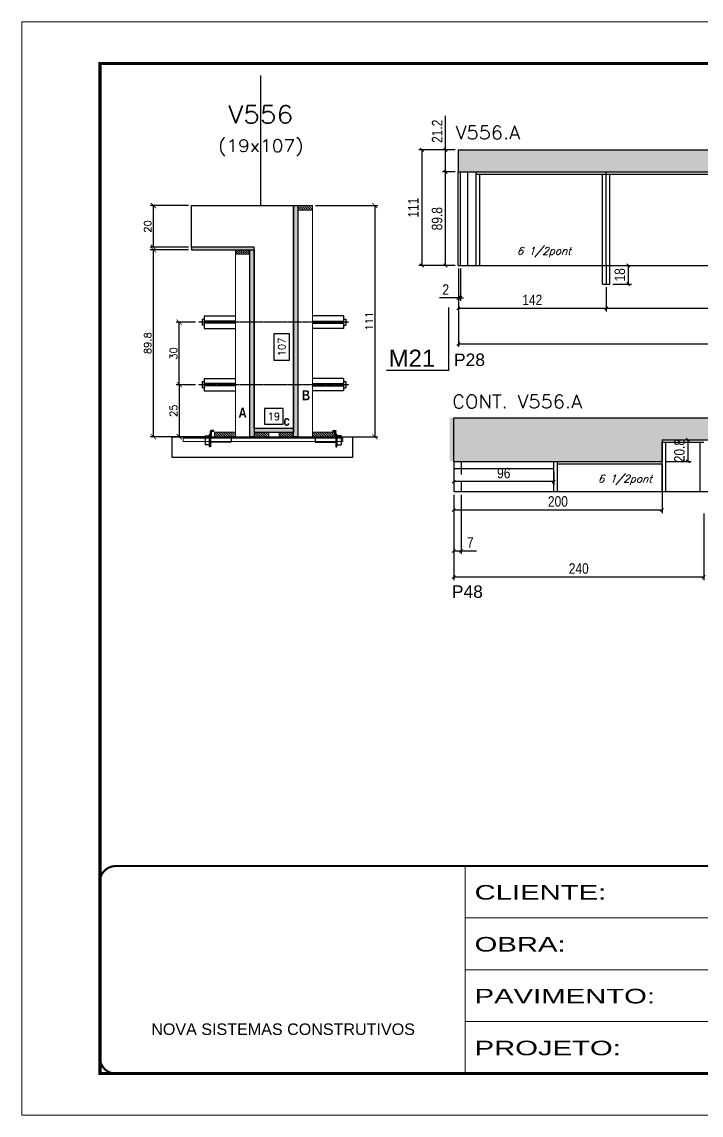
# Model space of a CAD drawing. Extents: x -21493 to -15213, y -12134 to 11887.
# Drawn here: x -21493 to -20841, y -4094 to -3044 of the extents above; entities that cross this region are included whole.
import ezdxf
from ezdxf.enums import TextEntityAlignment as Align

# ---------------------------------------------------------------- set-up
doc = ezdxf.new("R2010")
doc.units = 0
for name, pattern in [('CONTINUO', [0]), ('DASHED', [0.75, 0.5, -0.25]), ('HIDDEN', [0.375, 0.25, -0.125])]:
    doc.linetypes.add(name, pattern=pattern)
for name, color, linetype in [('5', 5, 'Continuous'), ('barrote', 251, 'Continuous'), ('COTA', 241, 'Continuous'), ('Cota Seção (2x)', 4, 'Continuous'), ('detalhes', 4, 'Continuous'), ('NOMENCLATURA', 7, 'Continuous'), ('Painéis', 200, 'Continuous'), ('presilha', 1, 'Continuous'), ('SARR_2.2x7', 40, 'Continuous'), ('SARR_3.5x7', 81, 'Continuous'), ('TENSOR', 3, 'Continuous'), ('texto', 7, 'Continuous'), ('Texto de Titulo', 7, 'Continuous'), ('Texto Qtd Sarr', 242, 'Continuous')]:
    doc.layers.add(name, color=color, linetype=linetype)
for name, color, linetype, lineweight in [('CONCRETO', 251, 'Continuous', 25), ('Folhas', 255, 'Continuous', 9), ('Hachura', 251, 'Continuous', 9), ('Madeira', 126, 'Continuous', 18), ('SARRAFO DE PRESSAO', 251, 'DASHED', 9), ('SCO-___-LAJ', 2, 'Continuous', 0), ('Texto Seção', 7, 'Continuous', 15)]:
    doc.layers.add(name, color=color, linetype=linetype, lineweight=lineweight)
doc.styles.add('ARIAL', font='arial.ttf')
doc.styles.add('COTA TECNICA', font='techl___.ttf', dxfattribs={"height": 10})
doc.styles.add('REGUA-120', font='ROMANS.shx', dxfattribs={"height": 15})
doc.styles.add('Romans', font='romans.shx')
doc.styles.get("Standard").update_dxf_attribs({"font": 'arial.ttf'})
doc.styles.add('TECNICA', font='techb___.ttf', dxfattribs={"height": 10})
doc.styles.add('Tecnologia', font='')
doc.styles.get('Tecnologia').set_extended_font_data('Forgotten Futurist')
doc.dimstyles.new('Cota Seção (2x)', dxfattribs={"dimtxt": 7, "dimasz": 5, "dimexe": 3, "dimexo": 3, "dimgap": 2, "dimtad": 3, "dimdec": 1, "dimlfac": 0.5, "dimzin": 12, "dimdsep": 46, "dimtxsty": 'Romans', "dimblk": 'ARCHTICK', "dimcen": 0, "dimclrd": 4, "dimclre": 4, "dimclrt": 1, "dimadec": 1, "dimazin": 3, "dimtfac": 1, "dimtdec": 1, "dimtmove": 0, "dimatfit": 3, "dimldrblk": 'OBLIQUE', "dimfxl": 1, "dimtolj": 1, "dimtzin": 12, "dimarcsym": 0})
doc.dimstyles.new('Cota Seção interna', dxfattribs={"dimtxt": 7, "dimasz": 6, "dimexe": 0.18, "dimexo": 2, "dimgap": -4, "dimtad": 3, "dimdec": 1, "dimlfac": 0.5, "dimzin": 12, "dimdsep": 46, "dimtxsty": 'Romans', "dimblk": 'ARCHTICK', "dimcen": 0.09, "dimse1": 1, "dimse2": 1, "dimsd1": 1, "dimsd2": 1, "dimclrd": 180, "dimclre": 5, "dimclrt": 1, "dimadec": 0, "dimazin": 3, "dimtfac": 1, "dimtdec": 1, "dimtofl": 0, "dimtmove": 0, "dimatfit": 3, "dimldrblk": 'ARCHTICK', "dimfxl": 1, "dimtolj": 1, "dimtzin": 0, "dimarcsym": 0})
doc.dimstyles.new('PAINEL', dxfattribs={"dimtxt": 10, "dimasz": 3, "dimexe": 3, "dimexo": 3, "dimgap": 3, "dimtad": 1, "dimdec": 1, "dimzin": 12, "dimdsep": 46, "dimtxsty": 'COTA TECNICA', "dimblk1": 'OBLIQUE', "dimblk2": 'OBLIQUE', "dimsah": 1, "dimcen": 0.9, "dimclrd": 4, "dimclre": 4, "dimclrt": 240, "dimadec": 1, "dimazin": 3, "dimtfac": 1, "dimtdec": 1, "dimtmove": 0, "dimatfit": 3, "dimfxl": 1, "dimtolj": 1, "dimtzin": 12, "dimarcsym": 0})

# ---------------------------------------------------------------- blocks, each defined once
blk = doc.blocks.new('_Oblique')
at = {"color": 0, "linetype": 'ByBlock', "lineweight": -2}
blk.add_line((-0.5, -0.5), (0.5, 0.5), dxfattribs=at)
blk = doc.blocks.new('*D656')
at = {"layer": 'COTA', "color": 4, "lineweight": -2, "ltscale": 25, "transparency": 16777216}
for p, q in [((-21074.3, -3281.2), (-21074.3, -3322.3)), ((-20932.3, -3299.2), (-20932.3, -3322.3)), ((-21074.3, -3319.3), (-20932.3, -3319.3))]:
    blk.add_line(p, q, dxfattribs=at)
at = {"layer": 'Defpoints', "color": 0, "ltscale": 25, "transparency": 16777216}
for p in [(-21074.3, -3278.2), (-20932.3, -3296.2), (-20932.3, -3319.3)]:
    blk.add_point(p, dxfattribs=at)
at = {"layer": 'COTA', "color": 4, "lineweight": -2, "ltscale": 25, "transparency": 16777216, "xscale": 3, "yscale": 3, "zscale": 3, "rotation": 180}
blk.add_blockref('_Oblique', (-21074.3, -3319.3), dxfattribs=at)
at = {"layer": 'COTA', "color": 4, "lineweight": -2, "ltscale": 25, "transparency": 16777216, "xscale": 3, "yscale": 3, "zscale": 3}
blk.add_blockref('_Oblique', (-20932.3, -3319.3), dxfattribs=at)
at = {"layer": 'COTA', "color": 240, "ltscale": 25, "transparency": 16777216, "insert": (-21003.3, -3311.3), "char_height": 10, "attachment_point": 5, "style": 'COTA TECNICA'}
blk.add_mtext('\\A1;142', dxfattribs=at)
blk = doc.blocks.new('*D62')
at = {"layer": 'COTA', "color": 4, "lineweight": -2, "ltscale": 25, "transparency": 16777216}
for p, q in [((-20932.3, -3299.2), (-20932.3, -3322.3)), ((-20688.3, -3299.2), (-20688.3, -3322.3)), ((-20932.3, -3319.3), (-20688.3, -3319.3))]:
    blk.add_line(p, q, dxfattribs=at)
at = {"layer": 'Defpoints', "color": 0, "ltscale": 25, "transparency": 16777216}
for p in [(-20932.3, -3296.2), (-20688.3, -3296.2), (-20688.3, -3319.3)]:
    blk.add_point(p, dxfattribs=at)
at = {"layer": 'COTA', "color": 4, "lineweight": -2, "ltscale": 25, "transparency": 16777216, "xscale": 3, "yscale": 3, "zscale": 3, "rotation": 180}
blk.add_blockref('_Oblique', (-20932.3, -3319.3), dxfattribs=at)
at = {"layer": 'COTA', "color": 4, "lineweight": -2, "ltscale": 25, "transparency": 16777216, "xscale": 3, "yscale": 3, "zscale": 3}
blk.add_blockref('_Oblique', (-20688.3, -3319.3), dxfattribs=at)
at = {"layer": 'COTA', "color": 240, "ltscale": 25, "transparency": 16777216, "insert": (-20810.3, -3311.3), "char_height": 10, "attachment_point": 5, "style": 'COTA TECNICA'}
blk.add_mtext('\\A1;244', dxfattribs=at)
blk = doc.blocks.new('*D64')
at = {"layer": 'COTA', "color": 4, "lineweight": -2, "ltscale": 25, "transparency": 16777216}
for p, q in [((-21078.7, -3498.4), (-21078.7, -3580.4)), ((-20838.7, -3516.4), (-20838.7, -3580.4)), ((-21078.7, -3577.4), (-20838.7, -3577.4))]:
    blk.add_line(p, q, dxfattribs=at)
at = {"layer": 'Defpoints', "color": 0, "ltscale": 25, "transparency": 16777216}
for p in [(-21078.7, -3495.4), (-20838.7, -3513.4), (-20838.7, -3577.4)]:
    blk.add_point(p, dxfattribs=at)
at = {"layer": 'COTA', "color": 4, "lineweight": -2, "ltscale": 25, "transparency": 16777216, "xscale": 3, "yscale": 3, "zscale": 3, "rotation": 180}
blk.add_blockref('_Oblique', (-21078.7, -3577.4), dxfattribs=at)
at = {"layer": 'COTA', "color": 4, "lineweight": -2, "ltscale": 25, "transparency": 16777216, "xscale": 3, "yscale": 3, "zscale": 3}
blk.add_blockref('_Oblique', (-20838.7, -3577.4), dxfattribs=at)
at = {"layer": 'COTA', "color": 240, "ltscale": 25, "transparency": 16777216, "insert": (-20958.7, -3569.3), "char_height": 10, "attachment_point": 5, "style": 'COTA TECNICA'}
blk.add_mtext('\\A1;240', dxfattribs=at)
blk = doc.blocks.new('titulo1')
at = {"layer": 'Defpoints', "color": 252, "linetype": 'HIDDEN', "ltscale": 2}
blk.add_line((0, 0), (0, 125), dxfattribs=at)
at = {"layer": 'Defpoints', "style": 'Romans', "oblique": 15}
blk.add_attdef('FOLHA', text='', height=10, dxfattribs=at).set_placement((0, 15.6), align=Align.MIDDLE_CENTER)
at = {"layer": 'Texto Qtd Sarr', "color": 3, "style": 'Romans', "oblique": 15}
for tag, height, p in [('TITULO', 17, (0, 71.4)), ('SEÇÃO', 12, (0, 41.5))]:
    blk.add_attdef(tag, text='', height=height, dxfattribs=at).set_placement(p, align=Align.MIDDLE_CENTER)
blk = doc.blocks.new('_ArchTick')
at = {"color": 0, "linetype": 'ByBlock', "const_width": 0.15}
blk.add_lwpolyline([(-0.5, -0.5), (0.5, 0.5)], dxfattribs=at)
blk = doc.blocks.new('*D66')
at = {"layer": 'COTA', "color": 4, "lineweight": -2, "transparency": 16777216}
for p, q in [((-21333.4, -3263.1), (-21370.1, -3263.1)), ((-21367.1, -3442.7), (-21367.1, -3263.1)), ((-21315.8, -3442.7), (-21370.1, -3442.7))]:
    blk.add_line(p, q, dxfattribs=at)
at = {"layer": 'Defpoints', "color": 0, "transparency": 16777216}
for p in [(-21367.1, -3263.1), (-21330.4, -3263.1), (-21312.8, -3442.7)]:
    blk.add_point(p, dxfattribs=at)
at = {"layer": 'COTA', "color": 4, "lineweight": -2, "transparency": 16777216, "xscale": 5, "yscale": 5, "zscale": 5}
for p, rotation in [((-21367.1, -3263.1), 90), ((-21367.1, -3442.7), 270)]:
    blk.add_blockref('_ArchTick', p, dxfattribs=dict(at, rotation=rotation))
at = {"layer": 'COTA', "color": 1, "transparency": 16777216, "insert": (-21372.6, -3352.9), "char_height": 7, "attachment_point": 5, "rotation": 90, "style": 'Romans'}
blk.add_mtext('\\A1;89.8', dxfattribs=at)
blk = doc.blocks.new('*D67')
at = {"layer": 'COTA', "color": 4, "lineweight": -2, "transparency": 16777216}
for p, q in [((-21333.4, -3220.7), (-21370.1, -3220.7)), ((-21367.1, -3260.7), (-21367.1, -3220.7)), ((-21333.4, -3260.7), (-21370.1, -3260.7))]:
    blk.add_line(p, q, dxfattribs=at)
at = {"layer": 'Defpoints', "color": 0, "transparency": 16777216}
for p in [(-21367.1, -3220.7), (-21330.4, -3220.7), (-21330.4, -3260.7)]:
    blk.add_point(p, dxfattribs=at)
at = {"layer": 'COTA', "color": 4, "lineweight": -2, "transparency": 16777216, "xscale": 5, "yscale": 5, "zscale": 5}
for p, rotation in [((-21367.1, -3220.7), 90), ((-21367.1, -3260.7), 270)]:
    blk.add_blockref('_ArchTick', p, dxfattribs=dict(at, rotation=rotation))
at = {"layer": 'COTA', "color": 1, "transparency": 16777216, "insert": (-21372.6, -3240.7), "char_height": 7, "attachment_point": 5, "rotation": 90, "style": 'Romans'}
blk.add_mtext('\\A1;20', dxfattribs=at)
blk = doc.blocks.new('*D68')
at = {"layer": 'Cota Seção (2x)', "color": 180, "lineweight": -2, "transparency": 16777216}
for p, q in [((-21236.4, -3344), (-21251.4, -3344)), ((-21251.4, -3344), (-21251.4, -3369)), ((-21236.4, -3369), (-21236.4, -3344)), ((-21251.4, -3369), (-21236.4, -3369))]:
    blk.add_line(p, q, dxfattribs=at)
at = {"layer": 'Defpoints', "color": 0, "transparency": 16777216}
for p in [(-21270.4, -3220.7), (-21232.4, -3220.7), (-21270.4, -3434.7)]:
    blk.add_point(p, dxfattribs=at)
at = {"layer": 'Cota Seção (2x)', "color": 1, "transparency": 16777216, "insert": (-21243.9, -3356.5), "char_height": 7, "attachment_point": 5, "rotation": 90, "style": 'Romans'}
blk.add_mtext('\\A1;107', dxfattribs=at)
blk = doc.blocks.new('PRESILHA METÁLICA 1')
at = {"layer": 'presilha'}
for p, q in [((7.5, 10.6), (7.5, 19.9)), ((12, 21), (8.6, 21)), ((9, 11.6), (9, 18.9)), ((12, 19.5), (9.6, 19.5)), ((12, 21), (12, 19.5)), ((0, 13), (6, 13)), ((0, 13), (0, 0)), ((6, 0), (0, 0)), ((6, 15.5), (7.5, 15.5)), ((6, -2.5), (6, 15.5)), ((6, 13), (6, 0)), ((7.5, 15.5), (7.5, -2.5)), ((37.5, 4.1), (7.5, 4.1)), ((37.5, 11), (9.6, 11)), ((37.5, 11), (37.5, 4.1)), ((7.5, -2.5), (6, -2.5))]:
    blk.add_line(p, q, dxfattribs=at)
for centre, radius, start, end in [((8.6, 19.9), 1.14, 90, 180), ((9.6, 18.9), 0.57, 90, 180), ((9.6, 11.6), 0.57, 180, 270)]:
    blk.add_arc(centre, radius, start, end, dxfattribs=at)
blk = doc.blocks.new('*D69')
at = {"layer": 'Cota Seção (2x)', "color": 180, "lineweight": -2, "transparency": 16777216}
for p, q in [((-21242.4, -3415.7), (-21260.4, -3415.7)), ((-21260.4, -3415.7), (-21260.4, -3430.7)), ((-21242.4, -3430.7), (-21242.4, -3415.7)), ((-21260.4, -3430.7), (-21242.4, -3430.7))]:
    blk.add_line(p, q, dxfattribs=at)
at = {"layer": 'Defpoints', "color": 0, "transparency": 16777216}
for p in [(-21270.4, -3434.7), (-21270.4, -3442.7), (-21232.4, -3442.7)]:
    blk.add_point(p, dxfattribs=at)
at = {"layer": 'Cota Seção (2x)', "color": 1, "transparency": 16777216, "insert": (-21251.4, -3423.2), "char_height": 7, "attachment_point": 5, "style": 'Romans'}
blk.add_mtext('\\A1;19', dxfattribs=at)
blk = doc.blocks.new('*D70')
at = {"layer": 'COTA', "color": 4, "lineweight": -2, "transparency": 16777216}
for p, q in [((-21211.4, -3220.7), (-21151.5, -3220.7)), ((-21154.5, -3220.7), (-21154.5, -3442.7)), ((-21211.4, -3442.7), (-21151.5, -3442.7))]:
    blk.add_line(p, q, dxfattribs=at)
at = {"layer": 'Defpoints', "color": 0, "transparency": 16777216}
for p in [(-21214.4, -3220.7), (-21214.4, -3442.7), (-21154.5, -3442.7)]:
    blk.add_point(p, dxfattribs=at)
at = {"layer": 'COTA', "color": 4, "lineweight": -2, "transparency": 16777216, "xscale": 5, "yscale": 5, "zscale": 5}
for p, rotation in [((-21154.5, -3220.7), 90), ((-21154.5, -3442.7), 270)]:
    blk.add_blockref('_ArchTick', p, dxfattribs=dict(at, rotation=rotation))
at = {"layer": 'COTA', "color": 1, "transparency": 16777216, "insert": (-21160, -3331.7), "char_height": 7, "attachment_point": 5, "rotation": 90, "style": 'Romans'}
blk.add_mtext('\\A1;111', dxfattribs=at)
blk = doc.blocks.new('*D71')
at = {"layer": 'COTA', "color": 4, "lineweight": -2, "transparency": 16777216}
for p, q in [((-21326.7, -3392.7), (-21345.3, -3392.7)), ((-21342.3, -3392.7), (-21342.3, -3442.7)), ((-21326.7, -3442.7), (-21345.3, -3442.7))]:
    blk.add_line(p, q, dxfattribs=at)
at = {"layer": 'Defpoints', "color": 0, "transparency": 16777216}
for p in [(-21323.7, -3392.7), (-21342.3, -3442.7), (-21323.7, -3442.7)]:
    blk.add_point(p, dxfattribs=at)
at = {"layer": 'COTA', "color": 4, "lineweight": -2, "transparency": 16777216, "xscale": 5, "yscale": 5, "zscale": 5}
for p, rotation in [((-21342.3, -3392.7), 90), ((-21342.3, -3442.7), 270)]:
    blk.add_blockref('_ArchTick', p, dxfattribs=dict(at, rotation=rotation))
at = {"layer": 'COTA', "color": 1, "transparency": 16777216, "insert": (-21347.8, -3417.7), "char_height": 7, "attachment_point": 5, "rotation": 90, "style": 'Romans'}
blk.add_mtext('\\A1;25', dxfattribs=at)
blk = doc.blocks.new('*D628')
at = {"layer": 'COTA', "color": 4, "lineweight": -2, "ltscale": 25, "transparency": 16777216}
for p, q in [((-21074.3, -3281.2), (-21074.3, -3312.3)), ((-21072.3, -3281.2), (-21072.3, -3312.3)), ((-21074.3, -3309.3), (-21092.4, -3309.3)), ((-21072.3, -3309.3), (-21074.3, -3309.3)), ((-21072.3, -3309.3), (-21069.3, -3309.3))]:
    blk.add_line(p, q, dxfattribs=at)
at = {"layer": 'Defpoints', "color": 0, "ltscale": 25, "transparency": 16777216}
for p in [(-21074.3, -3278.2), (-21072.3, -3278.2), (-21074.3, -3309.3)]:
    blk.add_point(p, dxfattribs=at)
at = {"layer": 'COTA', "color": 4, "lineweight": -2, "ltscale": 25, "transparency": 16777216, "xscale": 3, "yscale": 3, "zscale": 3}
blk.add_blockref('_Oblique', (-21074.3, -3309.3), dxfattribs=at)
at = {"layer": 'COTA', "color": 4, "lineweight": -2, "ltscale": 25, "transparency": 16777216, "xscale": 3, "yscale": 3, "zscale": 3, "rotation": 180}
blk.add_blockref('_Oblique', (-21072.3, -3309.3), dxfattribs=at)
at = {"layer": 'COTA', "color": 240, "ltscale": 25, "transparency": 16777216, "insert": (-21086.4, -3301.3), "char_height": 10, "attachment_point": 5, "style": 'COTA TECNICA'}
blk.add_mtext('\\A1;2', dxfattribs=at)
blk = doc.blocks.new('*D629')
at = {"layer": 'COTA', "color": 4, "lineweight": -2, "ltscale": 25, "transparency": 16777216}
for p, q in [((-21086.6, -3167.2), (-21086.6, -3134.5)), ((-21077.3, -3167.2), (-21089.6, -3167.2)), ((-21086.6, -3188.4), (-21086.6, -3167.2)), ((-21077.3, -3188.4), (-21089.6, -3188.4))]:
    blk.add_line(p, q, dxfattribs=at)
at = {"layer": 'Defpoints', "color": 0, "ltscale": 25, "transparency": 16777216}
for p in [(-21086.6, -3167.2), (-21074.3, -3167.2), (-21074.3, -3188.4)]:
    blk.add_point(p, dxfattribs=at)
at = {"layer": 'COTA', "color": 4, "lineweight": -2, "ltscale": 25, "transparency": 16777216, "xscale": 3, "yscale": 3, "zscale": 3}
for p, rotation in [((-21086.6, -3167.2), 90), ((-21086.6, -3188.4), 270)]:
    blk.add_blockref('_Oblique', p, dxfattribs=dict(at, rotation=rotation))
at = {"layer": 'COTA', "color": 240, "ltscale": 25, "transparency": 16777216, "insert": (-21094.7, -3149.3), "char_height": 10, "attachment_point": 5, "rotation": 90, "style": 'COTA TECNICA'}
blk.add_mtext('\\A1;21.2', dxfattribs=at)
blk = doc.blocks.new('*D630')
at = {"layer": 'COTA', "color": 4, "lineweight": -2, "ltscale": 25, "transparency": 16777216}
for p, q in [((-21077.3, -3188.4), (-21089.6, -3188.4)), ((-21086.6, -3278.2), (-21086.6, -3188.4)), ((-21077.3, -3278.2), (-21089.6, -3278.2))]:
    blk.add_line(p, q, dxfattribs=at)
at = {"layer": 'Defpoints', "color": 0, "ltscale": 25, "transparency": 16777216}
for p in [(-21086.6, -3188.4), (-21074.3, -3188.4), (-21074.3, -3278.2)]:
    blk.add_point(p, dxfattribs=at)
at = {"layer": 'COTA', "color": 4, "lineweight": -2, "ltscale": 25, "transparency": 16777216, "xscale": 3, "yscale": 3, "zscale": 3}
for p, rotation in [((-21086.6, -3188.4), 90), ((-21086.6, -3278.2), 270)]:
    blk.add_blockref('_Oblique', p, dxfattribs=dict(at, rotation=rotation))
at = {"layer": 'COTA', "color": 240, "ltscale": 25, "transparency": 16777216, "insert": (-21094.7, -3233.3), "char_height": 10, "attachment_point": 5, "rotation": 90, "style": 'COTA TECNICA'}
blk.add_mtext('\\A1;89.8', dxfattribs=at)
blk = doc.blocks.new('*D634')
at = {"layer": 'COTA', "color": 4, "lineweight": -2, "transparency": 16777216}
for p, q in [((-21326.7, -3332.7), (-21345.3, -3332.7)), ((-21342.3, -3392.7), (-21342.3, -3332.7)), ((-21326.7, -3392.7), (-21345.3, -3392.7))]:
    blk.add_line(p, q, dxfattribs=at)
at = {"layer": 'Defpoints', "color": 0, "transparency": 16777216}
for p in [(-21342.3, -3332.7), (-21323.7, -3332.7), (-21323.7, -3392.7)]:
    blk.add_point(p, dxfattribs=at)
at = {"layer": 'COTA', "color": 4, "lineweight": -2, "transparency": 16777216, "xscale": 5, "yscale": 5, "zscale": 5}
for p, rotation in [((-21342.3, -3332.7), 90), ((-21342.3, -3392.7), 270)]:
    blk.add_blockref('_ArchTick', p, dxfattribs=dict(at, rotation=rotation))
at = {"layer": 'COTA', "color": 1, "transparency": 16777216, "insert": (-21347.8, -3362.7), "char_height": 7, "attachment_point": 5, "rotation": 90, "style": 'Romans'}
blk.add_mtext('\\A1;30', dxfattribs=at)
blk = doc.blocks.new('*D636')
at = {"layer": 'COTA', "color": 4, "lineweight": -2, "ltscale": 25, "transparency": 16777216}
for p, q in [((-21074.3, -3281.2), (-21074.3, -3356.5)), ((-20442.4, -3281.2), (-20442.4, -3356.5)), ((-21074.3, -3353.5), (-20442.4, -3353.5))]:
    blk.add_line(p, q, dxfattribs=at)
at = {"layer": 'Defpoints', "color": 0, "ltscale": 25, "transparency": 16777216}
for p in [(-21074.3, -3278.2), (-20442.4, -3278.2), (-20442.4, -3353.5)]:
    blk.add_point(p, dxfattribs=at)
at = {"layer": 'COTA', "color": 4, "lineweight": -2, "ltscale": 25, "transparency": 16777216, "xscale": 3, "yscale": 3, "zscale": 3, "rotation": 180}
blk.add_blockref('_Oblique', (-21074.3, -3353.5), dxfattribs=at)
at = {"layer": 'COTA', "color": 4, "lineweight": -2, "ltscale": 25, "transparency": 16777216, "xscale": 3, "yscale": 3, "zscale": 3}
blk.add_blockref('_Oblique', (-20442.4, -3353.5), dxfattribs=at)
at = {"layer": 'COTA', "color": 240, "ltscale": 25, "transparency": 16777216, "insert": (-20758.3, -3345.2), "char_height": 10, "attachment_point": 5, "style": 'COTA TECNICA'}
blk.add_mtext('\\A1;632', dxfattribs=at)
blk = doc.blocks.new('*D637')
at = {"layer": 'COTA', "color": 4, "lineweight": -2, "ltscale": 25, "transparency": 16777216}
for p, q in [((-20925.9, -3278.2), (-20908.1, -3278.2)), ((-20911.1, -3278.2), (-20911.1, -3296.2)), ((-20925.9, -3296.2), (-20908.1, -3296.2))]:
    blk.add_line(p, q, dxfattribs=at)
at = {"layer": 'Defpoints', "color": 0, "ltscale": 25, "transparency": 16777216}
for p in [(-20928.9, -3278.2), (-20928.9, -3296.2), (-20911.1, -3296.2)]:
    blk.add_point(p, dxfattribs=at)
at = {"layer": 'COTA', "color": 4, "lineweight": -2, "ltscale": 25, "transparency": 16777216, "xscale": 3, "yscale": 3, "zscale": 3}
for p, rotation in [((-20911.1, -3278.2), 90), ((-20911.1, -3296.2), 270)]:
    blk.add_blockref('_Oblique', p, dxfattribs=dict(at, rotation=rotation))
at = {"layer": 'COTA', "color": 240, "ltscale": 25, "transparency": 16777216, "insert": (-20919.2, -3287.2), "char_height": 10, "attachment_point": 5, "rotation": 90, "style": 'COTA TECNICA'}
blk.add_mtext('\\A1;18', dxfattribs=at)
blk = doc.blocks.new('*D638')
at = {"layer": 'COTA', "color": 4, "lineweight": -2, "ltscale": 25, "transparency": 16777216}
for p, q in [((-21077.3, -3167.2), (-21112.4, -3167.2)), ((-21109.4, -3167.2), (-21109.4, -3278.2)), ((-21077.3, -3278.2), (-21112.4, -3278.2))]:
    blk.add_line(p, q, dxfattribs=at)
at = {"layer": 'Defpoints', "color": 0, "ltscale": 25, "transparency": 16777216}
for p in [(-21074.3, -3167.2), (-21109.4, -3278.2), (-21074.3, -3278.2)]:
    blk.add_point(p, dxfattribs=at)
at = {"layer": 'COTA', "color": 4, "lineweight": -2, "ltscale": 25, "transparency": 16777216, "xscale": 3, "yscale": 3, "zscale": 3}
for p, rotation in [((-21109.4, -3167.2), 90), ((-21109.4, -3278.2), 270)]:
    blk.add_blockref('_Oblique', p, dxfattribs=dict(at, rotation=rotation))
at = {"layer": 'COTA', "color": 240, "ltscale": 25, "transparency": 16777216, "insert": (-21117.5, -3222.7), "char_height": 10, "attachment_point": 5, "rotation": 90, "style": 'COTA TECNICA'}
blk.add_mtext('\\A1;111', dxfattribs=at)
blk = doc.blocks.new('*D639')
at = {"layer": 'COTA', "color": 4, "lineweight": -2, "ltscale": 25, "transparency": 16777216}
for p, q in [((-21078.7, -3498.4), (-21078.7, -3555.3)), ((-21071.7, -3498.4), (-21071.7, -3555.3)), ((-21078.7, -3552.3), (-21071.7, -3552.3)), ((-21071.7, -3552.3), (-21057, -3552.3))]:
    blk.add_line(p, q, dxfattribs=at)
at = {"layer": 'Defpoints', "color": 0, "ltscale": 25, "transparency": 16777216}
for p in [(-21078.7, -3495.4), (-21071.7, -3495.4), (-21071.7, -3552.3)]:
    blk.add_point(p, dxfattribs=at)
at = {"layer": 'COTA', "color": 4, "lineweight": -2, "ltscale": 25, "transparency": 16777216, "xscale": 3, "yscale": 3, "zscale": 3, "rotation": 180}
blk.add_blockref('_Oblique', (-21078.7, -3552.3), dxfattribs=at)
at = {"layer": 'COTA', "color": 4, "lineweight": -2, "ltscale": 25, "transparency": 16777216, "xscale": 3, "yscale": 3, "zscale": 3}
blk.add_blockref('_Oblique', (-21071.7, -3552.3), dxfattribs=at)
at = {"layer": 'COTA', "color": 240, "ltscale": 25, "transparency": 16777216, "insert": (-21062.8, -3544.2), "char_height": 10, "attachment_point": 5, "style": 'COTA TECNICA'}
blk.add_mtext('\\A1;7', dxfattribs=at)
blk = doc.blocks.new('*D640')
at = {"layer": 'COTA', "color": 4, "lineweight": -2, "ltscale": 25, "transparency": 16777216}
for p, q in [((-21078.7, -3476.4), (-21078.7, -3488.8)), ((-20982.7, -3485.8), (-21078.7, -3485.8)), ((-20982.7, -3476.4), (-20982.7, -3488.8))]:
    blk.add_line(p, q, dxfattribs=at)
at = {"layer": 'Defpoints', "color": 0, "ltscale": 25, "transparency": 16777216}
for p in [(-21078.7, -3473.4), (-20982.7, -3473.4), (-21078.7, -3485.8)]:
    blk.add_point(p, dxfattribs=at)
at = {"layer": 'COTA', "color": 4, "lineweight": -2, "ltscale": 25, "transparency": 16777216, "xscale": 3, "yscale": 3, "zscale": 3, "rotation": 180}
blk.add_blockref('_Oblique', (-21078.7, -3485.8), dxfattribs=at)
at = {"layer": 'COTA', "color": 4, "lineweight": -2, "ltscale": 25, "transparency": 16777216, "xscale": 3, "yscale": 3, "zscale": 3}
blk.add_blockref('_Oblique', (-20982.7, -3485.8), dxfattribs=at)
at = {"layer": 'COTA', "color": 240, "ltscale": 25, "transparency": 16777216, "insert": (-21030.7, -3477.7), "char_height": 10, "attachment_point": 5, "style": 'COTA TECNICA'}
blk.add_mtext('\\A1;96', dxfattribs=at)
blk = doc.blocks.new('*D692')
at = {"layer": 'COTA', "color": 4, "lineweight": -2, "ltscale": 25, "transparency": 16777216}
for p, q in [((-20875.7, -3445.6), (-20850.9, -3445.6)), ((-20853.9, -3445.6), (-20853.9, -3466.4)), ((-20875.7, -3466.4), (-20850.9, -3466.4))]:
    blk.add_line(p, q, dxfattribs=at)
at = {"layer": 'Defpoints', "color": 0, "ltscale": 25, "transparency": 16777216}
for p in [(-20878.7, -3445.6), (-20878.7, -3466.4), (-20853.9, -3466.4)]:
    blk.add_point(p, dxfattribs=at)
at = {"layer": 'COTA', "color": 4, "lineweight": -2, "ltscale": 25, "transparency": 16777216, "xscale": 3, "yscale": 3, "zscale": 3}
for p, rotation in [((-20853.9, -3445.6), 90), ((-20853.9, -3466.4), 270)]:
    blk.add_blockref('_Oblique', p, dxfattribs=dict(at, rotation=rotation))
at = {"layer": 'COTA', "color": 240, "ltscale": 25, "transparency": 16777216, "insert": (-20862, -3456), "char_height": 10, "attachment_point": 5, "rotation": 90, "style": 'COTA TECNICA'}
blk.add_mtext('\\A1;20.8', dxfattribs=at)
blk = doc.blocks.new('*D693')
at = {"layer": 'COTA', "color": 4, "lineweight": -2, "ltscale": 25, "transparency": 16777216}
for p, q in [((-20878.7, -3469.4), (-20878.7, -3516)), ((-21078.7, -3498.4), (-21078.7, -3516)), ((-21078.7, -3513), (-20878.7, -3513))]:
    blk.add_line(p, q, dxfattribs=at)
at = {"layer": 'Defpoints', "color": 0, "ltscale": 25, "transparency": 16777216}
for p in [(-20878.7, -3466.4), (-21078.7, -3495.4), (-20878.7, -3513)]:
    blk.add_point(p, dxfattribs=at)
at = {"layer": 'COTA', "color": 4, "lineweight": -2, "ltscale": 25, "transparency": 16777216, "xscale": 3, "yscale": 3, "zscale": 3, "rotation": 180}
blk.add_blockref('_Oblique', (-21078.7, -3513), dxfattribs=at)
at = {"layer": 'COTA', "color": 4, "lineweight": -2, "ltscale": 25, "transparency": 16777216, "xscale": 3, "yscale": 3, "zscale": 3}
blk.add_blockref('_Oblique', (-20878.7, -3513), dxfattribs=at)
at = {"layer": 'COTA', "color": 240, "ltscale": 25, "transparency": 16777216, "insert": (-20978.7, -3504.9), "char_height": 10, "attachment_point": 5, "style": 'COTA TECNICA'}
blk.add_mtext('\\A1;200', dxfattribs=at)
blk = doc.blocks.new('9999999999')
at = {"color": 30, "linetype": 'CONTINUO'}
for p, q in [((98564.6, 34230.2), (98564.6, 34429.4)), ((98564.6, 34379.6), (99584, 34379.6)), ((98564.6, 34329.8), (99488, 34329.8)), ((98564.6, 34280), (99488, 34280))]:
    blk.add_line(p, q, dxfattribs=at)
at = {"color": 30, "linetype": 'CONTINUO', "const_width": 2}
blk.add_lwpolyline([(99584, 34230.2), (99584, 34414.4, 0.414214), (99569, 34429.4), (98229, 34429.4, 0.414214), (98214, 34414.4), (98214, 34245.2, 0.414214), (98229, 34230.2), (99584, 34230.2)], format="xyb", dxfattribs=at)
at = {"layer": 'Folhas'}
blk.add_lwpolyline([(98139, 34190.2), (99624, 34190.2), (99624, 35240.2), (98139, 35240.2)], close=True, dxfattribs=at)
at = {"layer": 'Folhas', "color": 30, "const_width": 3}
blk.add_lwpolyline([(98214, 34230.2), (99584, 34230.2), (99584, 35200.2), (98214, 35200.2)], close=True, dxfattribs=at)
at = {"color": 7, "linetype": 'Continuous', "ltscale": 5, "style": 'ARIAL'}
blk.add_text('NOVA SISTEMAS CONSTRUTIVOS', height=11.059, dxfattribs=at).set_placement((98263.2, 34267.2))
at = {"layer": 'Folhas', "color": 7, "style": 'Tecnologia', "width": 1.5}
for s, p in [('CLIENTE:', (98573.7, 34397.2)), ('OBRA:', (98573.7, 34347.3)), ('PAVIMENTO:', (98573.7, 34297.5)), ('PROJETO:', (98573.7, 34247.7))]:
    blk.add_text(s, height=14, dxfattribs=at).set_placement(p)

msp = doc.modelspace()

# ---------------------------------------------------------------- hatches: boundary and pattern name
at = {"layer": 'COTA', "linetype": 'ByBlock'}
h = msp.add_hatch(dxfattribs=at)
h.set_pattern_fill('AR-CONC', color=256, scale=0.03)
h.set_pattern_definition([(50, (-158630.6976, -34084.293), (5.46554007, -0.47817257), [0.5715, -6.2865]), (355, (-158630.6976, -34084.293), (-1.05730264, 5.73170536), [0.4572, -5.02921753]), (100.4514447, (-158630.242, -34084.333), (4.40823741, 5.25353256), [0.48570026, -5.34270734]), (46.1842, (-158630.6976, -34082.769), (8.13237123, -1.26126984), [0.85725, -9.42975]), (96.6355576, (-158630.02, -34082.874), (7.122124, 7.42278374), [0.7285507, -8.01406824]), (351.184151, (-158630.698, -34082.769), (7.122124, 7.42278374), [0.685799, -7.54379196]), (21, (-158629.9356, -34083.15), (4.54843174, -3.06795595), [0.5715, -6.2865]), (326, (-158629.9356, -34083.15), (1.85406085, 5.52563898), [0.4572, -5.0292]), (71.451445, (-158629.5566, -34083.406), (6.40249258, 2.45768307), [0.48570026, -5.34269813]), (37.5, (-158630.6976, -34084.293), (0.092658098, 2.536651166), [0, -4.96824, 0, -5.1054, 0, -5.04825]), (7.5, (-158630.6976, -34084.293), (2.004589875, 3.005417245), [0, -2.91084, 0, -4.85394, 0, -1.92405]), (327.5, (-158632.3969, -34084.293), (4.067717855, -0.17186232), [0, -1.905, 0, -5.9436, 0, -7.8867]), (317.5, (-158633.159, -34084.293), (4.44387544, 0.76279473), [0, -2.4765, 0, -3.94716, 0, -5.6007])])
h.paths.add_polyline_path([(-20442.36, -3209.2), (-20442.36, -3167.2), (-20561.36, -3167.2), (-21074.32, -3167.2), (-21074.32, -3188.4), (-20561.36, -3188.4), (-20561.36, -3209.2)])
h.paths.add_polyline_path([(-20593.12, -3215.51), (-20593.12, -3181.58), (-20613.71, -3181.58), (-20613.71, -3215.51)], flags=9)
h = msp.add_hatch(dxfattribs=at)
h.set_pattern_fill('AR-CONC', color=256, scale=0.03)
h.set_pattern_definition([(50, (-158634.6976, -34084.293), (5.46554007, -0.47817257), [0.5715, -6.2865]), (355, (-158634.6976, -34084.293), (-1.05730264, 5.73170536), [0.4572, -5.02921753]), (100.4514447, (-158634.242, -34084.333), (4.40823741, 5.25353256), [0.48570026, -5.34270734]), (46.1842, (-158634.6976, -34082.769), (8.13237123, -1.26126984), [0.85725, -9.42975]), (96.6355576, (-158634.02, -34082.874), (7.122124, 7.42278374), [0.7285507, -8.01406824]), (351.184151, (-158634.698, -34082.769), (7.122124, 7.42278374), [0.685799, -7.54379196]), (21, (-158633.9356, -34083.15), (4.54843174, -3.06795595), [0.5715, -6.2865]), (326, (-158633.9356, -34083.15), (1.85406085, 5.52563898), [0.4572, -5.0292]), (71.451445, (-158633.5566, -34083.406), (6.40249258, 2.45768307), [0.48570026, -5.34269813]), (37.5, (-158634.6976, -34084.293), (0.092658098, 2.536651166), [0, -4.96824, 0, -5.1054, 0, -5.04825]), (7.5, (-158634.6976, -34084.293), (2.004589875, 3.005417245), [0, -2.91084, 0, -4.85394, 0, -1.92405]), (327.5, (-158636.3969, -34084.293), (4.067717855, -0.17186232), [0, -1.905, 0, -5.9436, 0, -7.8867]), (317.5, (-158637.159, -34084.293), (4.44387544, 0.76279473), [0, -2.4765, 0, -3.94716, 0, -5.6007])])
h.paths.add_polyline_path([(-20267.73, -3424.38), (-20815.73, -3424.38), (-21082.7, -3424.38), (-21082.7, -3466.36), (-20878.7, -3466.36), (-20878.7, -3447.78), (-20878.7, -3445.58), (-20815.73, -3445.58), (-20267.73, -3445.58)])
at = {"layer": 'Hachura'}
h = msp.add_hatch(color=256, dxfattribs=at)
h.dxf.hatch_style = 1
h.paths.add_polyline_path([(-21232.43, -3220.66), (-21228.43, -3220.66), (-21228.43, -3442.66), (-21232.43, -3442.66)])
h = msp.add_hatch(dxfattribs=at)
h.set_pattern_fill('ANSI31', color=256, scale=0.5, angle=270, style=0)
h.set_pattern_definition([(315, (1617.3923, -11528.3056), (1.12253202, 1.12253202), [])])
h.paths.add_polyline_path([(-21214.43, -3225.06), (-21214.43, -3220.66), (-21228.43, -3220.66), (-21228.43, -3225.06)])
h = msp.add_hatch(color=256, dxfattribs=at)
h.dxf.hatch_style = 1
h.paths.add_polyline_path([(-21270.43, -3263.06), (-21270.43, -3260.66), (-21330.43, -3260.66), (-21330.43, -3263.06)])
h = msp.add_hatch(dxfattribs=at)
h.set_pattern_fill('ANSI31', color=256, scale=0.5, angle=270, style=0)
h.set_pattern_definition([(315, (1677.3923, -11570.7056), (1.12253202, 1.12253202), [])])
h.paths.add_polyline_path([(-21274.43, -3267.46), (-21274.43, -3263.06), (-21288.43, -3263.06), (-21288.43, -3267.46)])
h = msp.add_hatch(color=256, dxfattribs=at)
h.dxf.hatch_style = 1
h.paths.add_polyline_path([(-21274.43, -3263.06), (-21270.43, -3263.06), (-21270.43, -3442.66), (-21274.43, -3442.66)])
h = msp.add_hatch(dxfattribs=at)
h.set_pattern_fill('ANSI31', color=256, scale=0.5, angle=270, style=0)
h.set_pattern_definition([(315, (1677.3923, -11672.3056), (1.12253202, 1.12253202), [])])
h.paths.add_polyline_path([(-21308.43, -3442.66), (-21308.43, -3438.26), (-21288.43, -3438.26), (-21288.43, -3442.66)])
h = msp.add_hatch(color=256, dxfattribs=at)
h.dxf.hatch_style = 1
h.paths.add_polyline_path([(-21232.43, -3438.26), (-21232.43, -3434.66), (-21270.43, -3434.66), (-21270.43, -3438.26)])
h = msp.add_hatch(dxfattribs=at)
h.set_pattern_fill('ANSI31', color=256, scale=0.5, angle=270, style=0)
h.set_pattern_definition([(315, (1686.1923, -11672.3056), (1.12253202, 1.12253202), [])])
h.paths.add_polyline_path([(-21270.43, -3442.66), (-21270.43, -3438.26), (-21256.43, -3438.26), (-21256.43, -3442.66)])
h = msp.add_hatch(dxfattribs=at)
h.set_pattern_fill('ANSI31', color=256, scale=0.5, angle=270, style=0)
h.set_pattern_definition([(315, (1686.1943, -11672.3056), (1.12253202, 1.12253202), [])])
h.paths.add_polyline_path([(-21232.43, -3442.66), (-21232.43, -3438.26), (-21246.43, -3438.26), (-21246.43, -3442.66)])
h = msp.add_hatch(dxfattribs=at)
h.set_pattern_fill('ANSI31', color=256, scale=0.5, angle=270, style=0)
h.set_pattern_definition([(315, (1583.3923, -11672.3056), (1.12253202, 1.12253202), [])])
h.paths.add_polyline_path([(-21214.43, -3442.66), (-21214.43, -3438.26), (-21194.43, -3438.26), (-21194.43, -3442.66)])

# ---------------------------------------------------------------- linework, layer by layer
at = {"ltscale": 3}
for p, q in [((-21318.43, -3326.69), (-21318.43, -3338.69)), ((-21318.43, -3326.69), (-21288.43, -3326.69)), ((-21184.43, -3326.69), (-21214.43, -3326.69)), ((-21184.43, -3326.69), (-21184.43, -3338.69)), ((-21320.43, -3329.69), (-21320.43, -3335.69)), ((-21320.43, -3329.69), (-21318.43, -3329.69)), ((-21318.43, -3335.69), (-21320.43, -3335.69)), ((-21288.43, -3331.69), (-21318.43, -3331.69)), ((-21288.43, -3333.69), (-21318.43, -3333.69)), ((-21318.43, -3338.69), (-21288.43, -3338.69)), ((-21214.43, -3331.69), (-21184.43, -3331.69)), ((-21214.43, -3333.69), (-21184.43, -3333.69)), ((-21184.43, -3338.69), (-21214.43, -3338.69)), ((-21184.43, -3329.69), (-21182.43, -3329.69)), ((-21184.43, -3335.69), (-21182.43, -3335.69)), ((-21182.43, -3329.69), (-21182.43, -3335.69)), ((-21320.43, -3389.69), (-21320.43, -3395.69)), ((-21320.43, -3389.69), (-21318.43, -3389.69)), ((-21318.43, -3386.69), (-21318.43, -3398.69)), ((-21318.43, -3386.69), (-21288.43, -3386.69)), ((-21184.43, -3386.69), (-21214.43, -3386.69)), ((-21184.43, -3386.69), (-21184.43, -3398.69)), ((-21184.43, -3389.69), (-21182.43, -3389.69)), ((-21182.43, -3389.69), (-21182.43, -3395.69)), ((-21318.43, -3395.69), (-21320.43, -3395.69)), ((-21288.43, -3391.69), (-21318.43, -3391.69)), ((-21288.43, -3393.69), (-21318.43, -3393.69)), ((-21318.43, -3398.69), (-21288.43, -3398.69)), ((-21214.43, -3391.69), (-21184.43, -3391.69)), ((-21214.43, -3393.69), (-21184.43, -3393.69)), ((-21184.43, -3398.69), (-21214.43, -3398.69)), ((-21184.43, -3395.69), (-21182.43, -3395.69))]:
    msp.add_line(p, q, dxfattribs=at)
at = {"layer": 'barrote'}
msp.add_lwpolyline([(-21176.06, -3462.66), (-21349.03, -3462.66), (-21349.03, -3442.66), (-21176.06, -3442.66)], close=True, dxfattribs=at)
at = {"layer": 'CONCRETO'}
msp.add_lwpolyline([(-21270.43, -3260.66), (-21330.43, -3260.66), (-21330.43, -3220.66), (-21270.43, -3220.66), (-21270.43, -3220.66), (-21232.43, -3220.66), (-21232.43, -3438.26), (-21232.43, -3438.26), (-21232.43, -3434.66), (-21270.43, -3434.66)], close=True, dxfattribs=at)
at = {"layer": 'COTA', "linetype": 'ByBlock'}
for p, q in [((-21074.32, -3167.2), (-20561.36, -3167.2)), ((-21074.32, -3167.2), (-21074.32, -3188.4)), ((-21078.7, -3445.58), (-21078.7, -3424.38)), ((-21078.7, -3424.38), (-20815.73, -3424.38)), ((-21078.7, -3466.36), (-21078.7, -3424.38))]:
    msp.add_line(p, q, dxfattribs=at)
at = {"layer": 'Madeira'}
for points in [[(-21214.43, -3225.06), (-21214.43, -3220.66), (-21228.43, -3220.66), (-21228.43, -3225.06)], [(-21214.43, -3220.66), (-21228.43, -3220.66), (-21228.43, -3442.66), (-21214.43, -3442.66)], [(-21274.43, -3267.46), (-21274.43, -3263.06), (-21288.43, -3263.06), (-21288.43, -3267.46)], [(-21274.43, -3263.06), (-21288.43, -3263.06), (-21288.43, -3442.66), (-21274.43, -3442.66)], [(-21308.43, -3442.66), (-21308.43, -3438.26), (-21288.43, -3438.26), (-21288.43, -3442.66)], [(-21270.43, -3442.66), (-21270.43, -3438.26), (-21256.43, -3438.26), (-21256.43, -3442.66)], [(-21232.43, -3442.66), (-21232.43, -3438.26), (-21246.43, -3438.26), (-21246.43, -3442.66)], [(-21214.43, -3442.66), (-21214.43, -3438.26), (-21194.43, -3438.26), (-21194.43, -3442.66)]]:
    msp.add_lwpolyline(points, close=True, dxfattribs=at)
at = {"layer": 'NOMENCLATURA', "linetype": 'Continuous'}
for q in [(-21083.56, -3318.58), (-21143.26, -3378.92)]:
    msp.add_line((-21083.56, -3378.92), q, dxfattribs=at)
at = {"layer": 'Painéis'}
for p, q in [((-21074.32, -3188.4), (-20561.36, -3188.4)), ((-21074.32, -3278.2), (-21074.32, -3188.4)), ((-21072.32, -3278.2), (-21072.32, -3188.4)), ((-20932.32, -3278.2), (-20932.32, -3188.4)), ((-21074.32, -3278.2), (-20561.36, -3278.2)), ((-20878.7, -3445.58), (-20815.73, -3445.58)), ((-20878.7, -3445.58), (-20878.7, -3466.36)), ((-21078.7, -3466.36), (-21078.7, -3495.38)), ((-21078.7, -3466.36), (-20878.7, -3466.36)), ((-21078.7, -3495.38), (-20267.73, -3495.38))]:
    msp.add_line(p, q, dxfattribs=at)
for points in [[(-21232.43, -3220.66), (-21228.43, -3220.66), (-21228.43, -3442.66), (-21232.43, -3442.66)], [(-21270.43, -3263.06), (-21270.43, -3260.66), (-21330.43, -3260.66), (-21330.43, -3263.06)], [(-21274.43, -3263.06), (-21270.43, -3263.06), (-21270.43, -3442.66), (-21274.43, -3442.66)], [(-21232.43, -3438.26), (-21232.43, -3434.66), (-21270.43, -3434.66), (-21270.43, -3438.26)]]:
    msp.add_lwpolyline(points, close=True, dxfattribs=at)
at = {"layer": 'SARR_2.2x7', "linetype": 'Continuous'}
for p, q in [((-21065.32, -3278.2), (-21065.32, -3188.4)), ((-21057.32, -3190.6), (-20932.32, -3190.6)), ((-20932.32, -3190.6), (-20688.32, -3190.6)), ((-20878.7, -3447.78), (-20838.7, -3447.78)), ((-21078.7, -3473.36), (-20982.73, -3473.36)), ((-20979.23, -3468.56), (-20878.7, -3468.56)), ((-20878.7, -3468.56), (-20878.7, -3466.36))]:
    msp.add_line(p, q, dxfattribs=at)
at = {"layer": 'SARR_2.2x7', "linetype": 'HIDDEN', "ltscale": 50}
msp.add_line((-21071.7, -3466.36), (-21071.7, -3495.38), dxfattribs=at)
at = {"layer": 'SARR_3.5x7'}
for p, q in [((-21057.32, -3278.2), (-21057.32, -3188.4)), ((-21053.82, -3278.2), (-21053.82, -3190.6)), ((-20935.77, -3296.2), (-20935.77, -3190.6)), ((-20928.87, -3296.2), (-20928.87, -3190.6)), ((-20932.32, -3278.2), (-20932.32, -3296.2)), ((-20935.77, -3296.2), (-20932.32, -3296.2)), ((-20932.32, -3296.2), (-20928.87, -3296.2)), ((-20878.7, -3495.38), (-20878.7, -3447.78)), ((-20875.2, -3495.38), (-20875.2, -3447.78)), ((-20842.15, -3495.38), (-20842.15, -3447.78)), ((-20982.73, -3495.38), (-20982.73, -3466.36)), ((-20979.23, -3495.38), (-20979.23, -3466.36))]:
    msp.add_line(p, q, dxfattribs=at)
at = {"layer": 'SCO-___-LAJ', "color": 1}
msp.add_lwpolyline([(-21185.06, -3444), (-21338.37, -3444), (-21338.37, -3447.19), (-21185.06, -3447.19)], close=True, dxfattribs=at)
at = {"layer": 'TENSOR', "linetype": 'HIDDEN', "ltscale": 0.5}
for p, q in [((-21179.43, -3332.69), (-21323.73, -3332.69)), ((-21179.43, -3392.69), (-21323.73, -3392.69))]:
    msp.add_line(p, q, dxfattribs=at)

# ---------------------------------------------------------------- block references
at = {"layer": 'presilha', "yscale": 0.6666666666666666, "zscale": 0.6666666666666666}
for p, xscale in [((-21317.29, -3450.63), 0.6666666666666666), ((-21186.85, -3450.63), -0.6666666666666666)]:
    msp.add_blockref('PRESILHA METÁLICA 1', p, dxfattribs=dict(at, xscale=xscale))
at = {"layer": 'SARRAFO DE PRESSAO', "color": 6, "linetype": 'ByBlock'}
msp.add_blockref('9999999999', (-119632.39, -38284.45), dxfattribs=at)
at = {"layer": 'Texto Seção'}
ref = msp.add_blockref('titulo1', (-21264.03, -3220.66), dxfattribs=at)
ref.add_attrib('TITULO', 'V556', dxfattribs={"layer": 'Texto de Titulo', "color": 7, "height": 17, "style": 'Romans', "width": 1.1}).set_placement((-21264.03, -3133.16), align=Align.MIDDLE_CENTER)
ref.add_attrib('SEÇÃO', '(19x107)', dxfattribs={"layer": 'Texto de Titulo', "color": 7, "height": 12, "style": 'Romans', "width": 1.1}).set_placement((-21264.03, -3163.16), align=Align.MIDDLE_CENTER)

# ---------------------------------------------------------------- texts
at = {"layer": '5', "linetype": 'Continuous'}
for s, p in [('P28', (-21078.51, -3374.77)), ('P48', (-21080.58, -3597.48))]:
    msp.add_text(s, height=12, rotation=0.00004, dxfattribs=at).set_placement(p)
at = {"layer": 'detalhes', "style": 'TECNICA'}
for s, p in [('B', (-21224.6, -3407.63)), ('A', (-21285.43, -3424.47)), ('c', (-21242.25, -3432.17))]:
    msp.add_text(s, height=9.6, dxfattribs=at).set_placement(p)
at = {"layer": 'NOMENCLATURA', "linetype": 'Continuous'}
msp.add_text('M21', height=16.5, rotation=360, dxfattribs=at).set_placement((-21141.28, -3375.55))
at = {"layer": 'texto', "color": 2, "char_height": 7.2737, "attachment_point": 5, "style": 'Romans'}
for insert in [(-20992.18, -3265.41), (-20914.33, -3484.13)]:
    msp.add_mtext('{\\Q19;\\C256;6 1/2pont}', dxfattribs=dict(at, insert=insert))
at = {"layer": 'Texto Seção', "style": 'REGUA-120', "width": 1.05}
for s, p in [('V556.A', (-21077.01, -3157.03)), ('CONT. V556.A', (-21080.12, -3415.36))]:
    msp.add_text(s, height=13, dxfattribs=at).set_placement(p)

# ---------------------------------------------------------------- dimensions: what is measured, and where the dimension line sits
at = {"layer": 'COTA', "ltscale": 25}
for base, p1, p2, picture, middle in [((-21086.61, -3167.2), (-21074.32, -3188.4), (-21074.32, -3167.2), '*D629', (-21094.67, -3149.34)), ((-21109.4, -3278.2), (-21074.32, -3167.2), (-21074.32, -3278.2), '*D638', (-21117.46, -3222.7)), ((-21086.61, -3188.4), (-21074.32, -3278.2), (-21074.32, -3188.4), '*D630', (-21094.71, -3233.3)), ((-20911.09, -3296.2), (-20928.87, -3278.2), (-20928.87, -3296.2), '*D637', (-20919.18, -3287.2))]:
    dim = msp.add_linear_dim(base=base, p1=p1, p2=p2, angle=90, dimstyle='PAINEL', dxfattribs=at)
    dim.commit()
    dim.dimension.update_dxf_attribs({"geometry": picture, "text_midpoint": middle})
at = {"layer": 'COTA'}
for base, p1, p2, picture, middle in [((-21367.14, -3220.66), (-21330.43, -3260.66), (-21330.43, -3220.66), '*D67', (-21372.64, -3240.66)), ((-21154.45, -3442.66), (-21214.43, -3220.66), (-21214.43, -3442.66), '*D70', (-21159.95, -3331.66)), ((-21367.14, -3263.06), (-21312.83, -3442.66), (-21330.43, -3263.06), '*D66', (-21372.64, -3352.86)), ((-21342.28, -3332.69), (-21323.73, -3392.69), (-21323.73, -3332.69), '*D634', (-21347.78, -3362.69)), ((-21342.28, -3442.66), (-21323.73, -3392.69), (-21323.73, -3442.66), '*D71', (-21347.78, -3417.68))]:
    dim = msp.add_linear_dim(base=base, p1=p1, p2=p2, angle=90, dimstyle='Cota Seção (2x)', dxfattribs=at)
    dim.commit()
    dim.dimension.update_dxf_attribs({"geometry": picture, "text_midpoint": middle})
at = {"layer": 'COTA', "ltscale": 25}
for base, p1, p2, picture, middle in [((-21074.32, -3309.33), (-21072.32, -3278.2), (-21074.32, -3278.2), '*D628', (-21086.37, -3301.33)), ((-20932.32, -3319.35), (-21074.32, -3278.2), (-20932.32, -3296.2), '*D656', (-21003.32, -3311.27)), ((-20442.36, -3353.46), (-21074.32, -3278.2), (-20442.36, -3278.2), '*D636', (-20758.34, -3345.24)), ((-20878.7, -3512.97), (-21078.7, -3495.38), (-20878.7, -3466.36), '*D693', (-20978.7, -3504.87)), ((-21078.7, -3485.83), (-20982.73, -3473.36), (-21078.7, -3473.36), '*D640', (-21030.72, -3477.7)), ((-20838.7, -3577.44), (-21078.7, -3495.38), (-20838.7, -3513.38), '*D64', (-20958.7, -3569.34)), ((-21071.7, -3552.28), (-21078.7, -3495.38), (-21071.7, -3495.38), '*D639', (-21062.84, -3544.21))]:
    dim = msp.add_linear_dim(base=base, p1=p1, p2=p2, dimstyle='PAINEL', dxfattribs=at)
    dim.commit()
    dim.dimension.update_dxf_attribs({"geometry": picture, "text_midpoint": middle})
dim = msp.add_linear_dim(base=(-20688.32, -3319.35), p1=(-20932.32, -3296.2), p2=(-20688.32, -3296.2), dimstyle='PAINEL', dxfattribs=at)
dim.commit()
dim.dimension.update_dxf_attribs({"geometry": '*D62', "text_midpoint": (-20810.32, -3319.35), "dimtype": 160})
dim = msp.add_linear_dim(base=(-20853.87, -3466.36), p1=(-20878.7, -3445.58), p2=(-20878.7, -3466.36), angle=90, dimstyle='PAINEL', dxfattribs=at)
dim.commit()
dim.dimension.update_dxf_attribs({"geometry": '*D692', "text_midpoint": (-20853.87, -3455.97), "dimtype": 160})
at = {"layer": 'Cota Seção (2x)'}
for base, p1, p2, angle, picture, middle in [((-21232.43, -3220.66), (-21270.43, -3434.66), (-21270.43, -3220.66), 90, '*D68', (-21232.43, -3356.46)), ((-21270.43, -3434.66), (-21232.43, -3442.66), (-21270.43, -3442.66), 180, '*D69', (-21251.43, -3434.66))]:
    dim = msp.add_linear_dim(base=base, p1=p1, p2=p2, angle=angle, dimstyle='Cota Seção interna', dxfattribs=at)
    dim.commit()
    dim.dimension.update_dxf_attribs({"geometry": picture, "text_midpoint": middle, "dimtype": 160})

doc.saveas('drawing.dxf')
